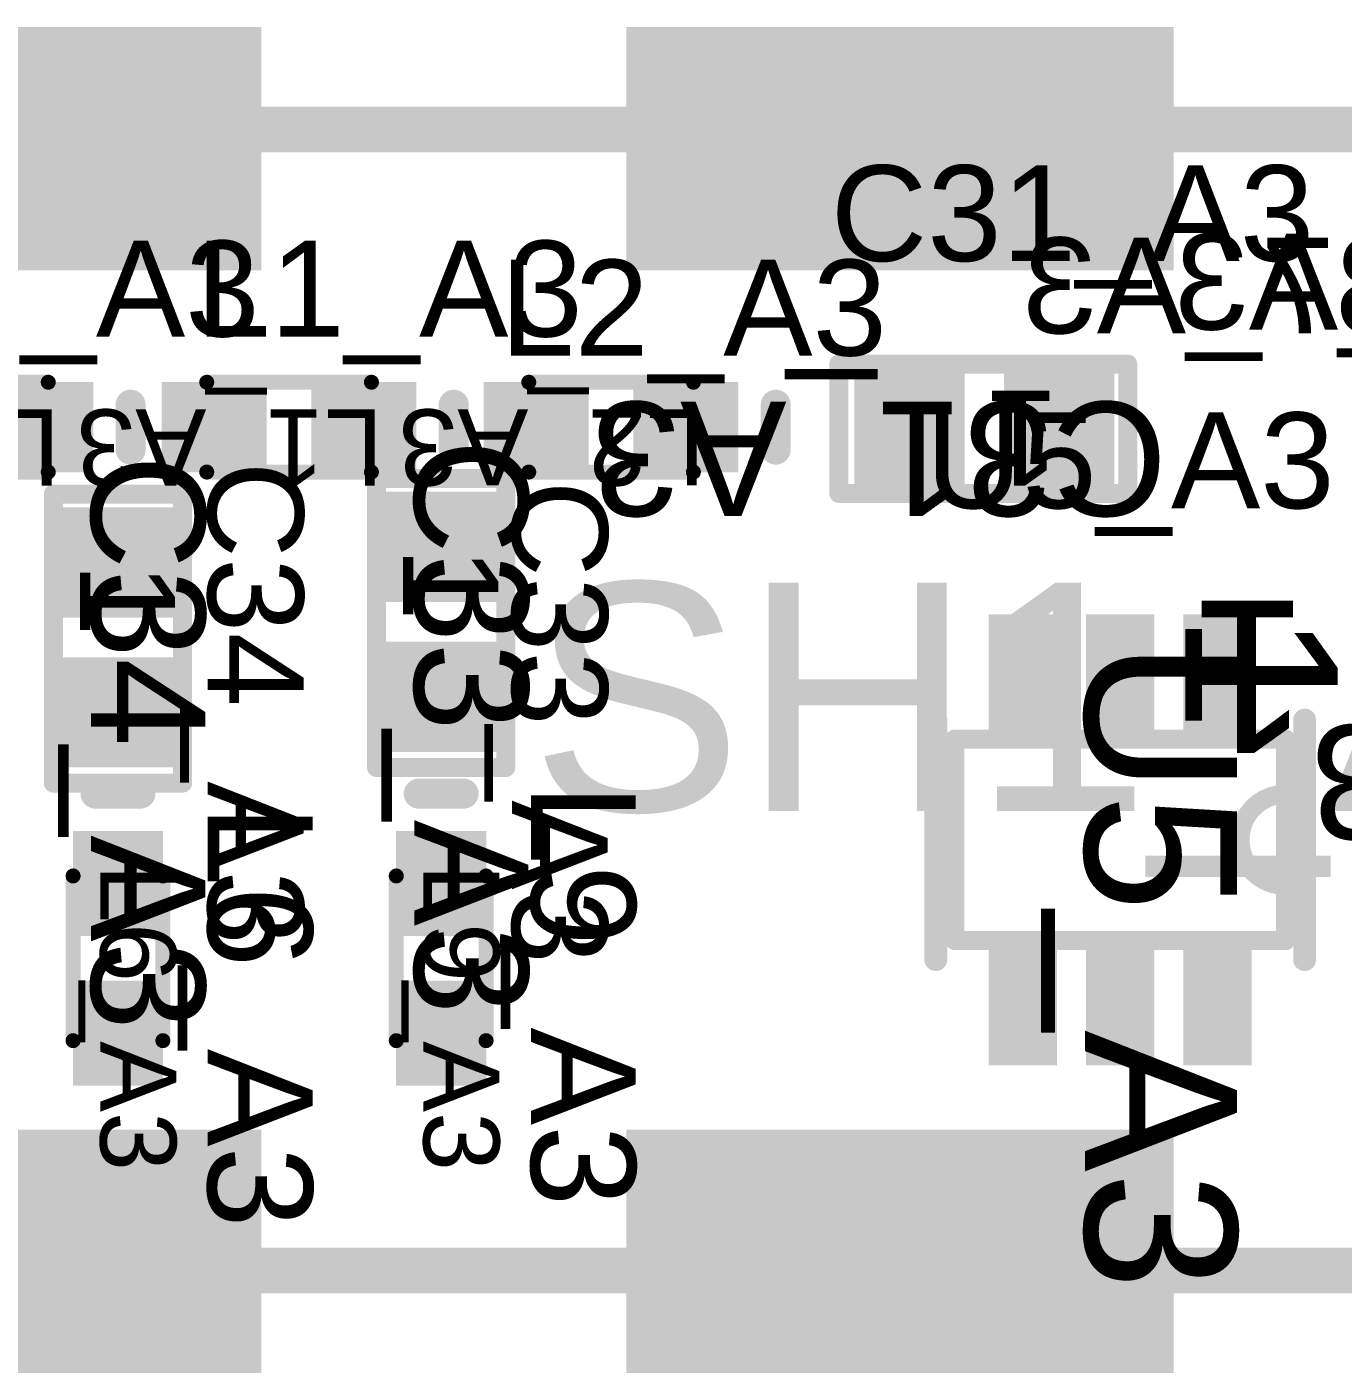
# Model space of a CAD drawing. Header units: inches. Extents: x -0.3 to 12.2, y -3.2 to 4.4.
# Drawn here: x 0.6379 to 0.984, y 2.203 to 2.557 of the extents above; entities that cross this region are included whole.
import ezdxf

# ---------------------------------------------------------------- set-up
doc = ezdxf.new("R2010")
doc.units = ezdxf.units.IN
doc.header["$MEASUREMENT"] = 0
for name, color, linetype in [('Board Layer Stack Bottom Overlay', 54, 'Continuous'), ('FAB', 56, 'Continuous'), ('Top Assembly', 6, 'Continuous'), ('Top Overlay', 2, 'Continuous'), ('Top Paste', 8, 'Continuous'), ('Top Solder', 216, 'Continuous'), ('TOP_L1', 1, 'Continuous')]:
    doc.layers.add(name, color=color, linetype=linetype)
doc.styles.add('Arial', font='', dxfattribs={"height": 0.2})
doc.styles.get('Arial').set_extended_font_data('Arial')

# ---------------------------------------------------------------- blocks, each defined once
blk = doc.blocks.new('RF_S__22')
at = {"layer": 'Top Paste'}
for points in [[(-0.17, 0.175), (-0.17, 0.115), (-0.31, 0.115), (-0.31, 0.175)], [(0.07, 0.175), (0.07, 0.115), (-0.07, 0.115), (-0.07, 0.175)], [(-0.31, -0.175), (-0.31, -0.115), (-0.17, -0.115), (-0.17, -0.175)], [(-0.07, -0.175), (-0.07, -0.115), (0.07, -0.115), (0.07, -0.175)]]:
    blk.add_hatch(color=8, dxfattribs=at).paths.add_polyline_path(points)
at = {"layer": 'Top Solder'}
for points in [[(-0.168, 0.177), (-0.168, 0.113), (-0.312, 0.113), (-0.312, 0.177)], [(0.072, 0.177), (0.072, 0.113), (-0.072, 0.113), (-0.072, 0.177)], [(-0.312, -0.177), (-0.312, -0.113), (-0.168, -0.113), (-0.168, -0.177)], [(-0.072, -0.177), (-0.072, -0.113), (0.072, -0.113), (0.072, -0.177)]]:
    blk.add_hatch(color=216, dxfattribs=at).paths.add_polyline_path(points)
at = {"layer": 'TOP_L1'}
for points in [[(-0.17, 0.175), (-0.17, 0.115), (-0.31, 0.115), (-0.31, 0.175)], [(0.07, 0.175), (0.07, 0.115), (-0.07, 0.115), (-0.07, 0.175)], [(-0.31, -0.175), (-0.31, -0.115), (-0.17, -0.115), (-0.17, -0.175)], [(-0.07, -0.175), (-0.07, -0.115), (0.07, -0.115), (0.07, -0.175)]]:
    blk.add_hatch(color=1, dxfattribs=at).paths.add_polyline_path(points)
at = {"layer": 'Top Assembly'}
for points in [[(-0.5, 0.15, 0.012, 0.012, 0), (0.5, 0.15, 0.012, 0.012, 0)], [(-0.5, -0.15, 0.012, 0.012, 0), (0.5, -0.15, 0.012, 0.012, 0)]]:
    blk.add_lwpolyline(points, format="xyseb", dxfattribs=at)
at = {"layer": 'Top Assembly', "style": 'Arial'}
blk.add_text('SH1_A3', height=0.06, rotation=360, dxfattribs=at).set_placement((-0.09727, -0.02918))
blk = doc.blocks.new('C0402_76')
at = {"layer": 'Top Paste'}
for points in [[(-0.031, -0.0125), (-0.031, 0.0125), (-0.006, 0.0125), (-0.006, -0.0125)], [(0.0084, -0.0125), (0.0084, 0.0125), (0.0334, 0.0125), (0.0334, -0.0125)]]:
    blk.add_hatch(color=8, dxfattribs=at).paths.add_polyline_path(points)
at = {"layer": 'Top Solder'}
for points in [[(-0.033, -0.0145), (-0.033, 0.0145), (-0.004, 0.0145), (-0.004, -0.0145)], [(0.0064, -0.0145), (0.0064, 0.0145), (0.0354, 0.0145), (0.0354, -0.0145)]]:
    blk.add_hatch(color=216, dxfattribs=at).paths.add_polyline_path(points)
at = {"layer": 'TOP_L1'}
for points in [[(-0.031, -0.0125), (-0.031, 0.0125), (-0.006, 0.0125), (-0.006, -0.0125)], [(0.0084, -0.0125), (0.0084, 0.0125), (0.0334, 0.0125), (0.0334, -0.0125)]]:
    blk.add_hatch(color=1, dxfattribs=at).paths.add_polyline_path(points)
at = {"layer": 'Top Assembly'}
for points in [[(-0.0365, -0.017, 0.005, 0.005, 0), (-0.0365, 0.017, 0.005, 0.005, 0)], [(0.0395, 0.017, 0.005, 0.005, 0), (-0.0365, 0.017, 0.005, 0.005, 0)], [(0.0395, -0.017, 0.005, 0.005, 0), (0.0395, 0.017, 0.005, 0.005, 0)], [(0.0395, -0.017, 0.005, 0.005, 0), (-0.0365, -0.017, 0.005, 0.005, 0)]]:
    blk.add_lwpolyline(points, format="xyseb", dxfattribs=at)
for points in [[(-0.03775, 0.017, 0.0025, 0.0025, 1), (-0.03525, 0.017, 0.0025, 0.0025, 1)], [(-0.03775, 0.017, 0.0025, 0.0025, 1), (-0.03525, 0.017, 0.0025, 0.0025, 1)], [(0.03825, 0.017, 0.0025, 0.0025, 1), (0.04075, 0.017, 0.0025, 0.0025, 1)], [(0.03825, 0.017, 0.0025, 0.0025, 1), (0.04075, 0.017, 0.0025, 0.0025, 1)], [(-0.03775, -0.017, 0.0025, 0.0025, 1), (-0.03525, -0.017, 0.0025, 0.0025, 1)], [(-0.03775, -0.017, 0.0025, 0.0025, 1), (-0.03525, -0.017, 0.0025, 0.0025, 1)], [(0.03825, -0.017, 0.0025, 0.0025, 1), (0.04075, -0.017, 0.0025, 0.0025, 1)], [(0.03825, -0.017, 0.0025, 0.0025, 1), (0.04075, -0.017, 0.0025, 0.0025, 1)]]:
    blk.add_lwpolyline(points, format="xyseb", close=True, dxfattribs=at)
at = {"layer": 'Top Overlay'}
for points in [[(0.0365, 0.017, 0.005, 0.005, 0), (-0.0365, 0.017, 0.005, 0.005, 0)], [(-0.0365, -0.017, 0.005, 0.005, 0), (-0.0365, 0.017, 0.005, 0.005, 0)], [(0.0395, 0.017, 0.005, 0.005, 0), (0.0365, 0.017, 0.005, 0.005, 0)], [(0.0395, -0.017, 0.005, 0.005, 0), (0.0395, 0.017, 0.005, 0.005, 0)], [(0.0395, -0.017, 0.005, 0.005, 0), (-0.0365, -0.017, 0.005, 0.005, 0)]]:
    blk.add_lwpolyline(points, format="xyseb", dxfattribs=at)
for points in [[(-0.03775, 0.017, 0.0025, 0.0025, 1), (-0.03525, 0.017, 0.0025, 0.0025, 1)], [(-0.03775, 0.017, 0.0025, 0.0025, 1), (-0.03525, 0.017, 0.0025, 0.0025, 1)], [(0.03525, 0.017, 0.0025, 0.0025, 1), (0.03775, 0.017, 0.0025, 0.0025, 1)], [(0.03525, 0.017, 0.0025, 0.0025, 1), (0.03775, 0.017, 0.0025, 0.0025, 1)], [(0.03825, 0.017, 0.0025, 0.0025, 1), (0.04075, 0.017, 0.0025, 0.0025, 1)], [(0.03825, 0.017, 0.0025, 0.0025, 1), (0.04075, 0.017, 0.0025, 0.0025, 1)], [(-0.03775, -0.017, 0.0025, 0.0025, 1), (-0.03525, -0.017, 0.0025, 0.0025, 1)], [(-0.03775, -0.017, 0.0025, 0.0025, 1), (-0.03525, -0.017, 0.0025, 0.0025, 1)], [(0.03825, -0.017, 0.0025, 0.0025, 1), (0.04075, -0.017, 0.0025, 0.0025, 1)], [(0.03825, -0.017, 0.0025, 0.0025, 1), (0.04075, -0.017, 0.0025, 0.0025, 1)]]:
    blk.add_lwpolyline(points, format="xyseb", close=True, dxfattribs=at)
at = {"layer": 'FAB', "style": 'Arial'}
blk.add_text('1', height=0.025, dxfattribs=at).set_placement((-0.0185, -0.01))
at = {"layer": 'Top Assembly', "style": 'Arial'}
blk.add_text('C34_A3', height=0.03, dxfattribs=at).set_placement((-0.04693, -0.00707))
blk = doc.blocks.new('C0402_80')
at = {"layer": 'Top Paste'}
for points in [[(-0.031, -0.0125), (-0.031, 0.0125), (-0.006, 0.0125), (-0.006, -0.0125)], [(0.0084, -0.0125), (0.0084, 0.0125), (0.0334, 0.0125), (0.0334, -0.0125)]]:
    blk.add_hatch(color=8, dxfattribs=at).paths.add_polyline_path(points)
at = {"layer": 'Top Solder'}
for points in [[(-0.033, -0.0145), (-0.033, 0.0145), (-0.004, 0.0145), (-0.004, -0.0145)], [(0.0064, -0.0145), (0.0064, 0.0145), (0.0354, 0.0145), (0.0354, -0.0145)]]:
    blk.add_hatch(color=216, dxfattribs=at).paths.add_polyline_path(points)
at = {"layer": 'TOP_L1'}
for points in [[(-0.031, -0.0125), (-0.031, 0.0125), (-0.006, 0.0125), (-0.006, -0.0125)], [(0.0084, -0.0125), (0.0084, 0.0125), (0.0334, 0.0125), (0.0334, -0.0125)]]:
    blk.add_hatch(color=1, dxfattribs=at).paths.add_polyline_path(points)
at = {"layer": 'Top Assembly'}
for points in [[(-0.0365, -0.017, 0.005, 0.005, 0), (-0.0365, 0.017, 0.005, 0.005, 0)], [(0.0395, 0.017, 0.005, 0.005, 0), (-0.0365, 0.017, 0.005, 0.005, 0)], [(0.0395, -0.017, 0.005, 0.005, 0), (0.0395, 0.017, 0.005, 0.005, 0)], [(0.0395, -0.017, 0.005, 0.005, 0), (-0.0365, -0.017, 0.005, 0.005, 0)]]:
    blk.add_lwpolyline(points, format="xyseb", dxfattribs=at)
for points in [[(-0.03775, 0.017, 0.0025, 0.0025, 1), (-0.03525, 0.017, 0.0025, 0.0025, 1)], [(-0.03775, 0.017, 0.0025, 0.0025, 1), (-0.03525, 0.017, 0.0025, 0.0025, 1)], [(0.03825, 0.017, 0.0025, 0.0025, 1), (0.04075, 0.017, 0.0025, 0.0025, 1)], [(0.03825, 0.017, 0.0025, 0.0025, 1), (0.04075, 0.017, 0.0025, 0.0025, 1)], [(-0.03775, -0.017, 0.0025, 0.0025, 1), (-0.03525, -0.017, 0.0025, 0.0025, 1)], [(-0.03775, -0.017, 0.0025, 0.0025, 1), (-0.03525, -0.017, 0.0025, 0.0025, 1)], [(0.03825, -0.017, 0.0025, 0.0025, 1), (0.04075, -0.017, 0.0025, 0.0025, 1)], [(0.03825, -0.017, 0.0025, 0.0025, 1), (0.04075, -0.017, 0.0025, 0.0025, 1)]]:
    blk.add_lwpolyline(points, format="xyseb", close=True, dxfattribs=at)
at = {"layer": 'Top Overlay'}
for points in [[(0.0365, 0.017, 0.005, 0.005, 0), (-0.0365, 0.017, 0.005, 0.005, 0)], [(-0.0365, -0.017, 0.005, 0.005, 0), (-0.0365, 0.017, 0.005, 0.005, 0)], [(0.0395, 0.017, 0.005, 0.005, 0), (0.0365, 0.017, 0.005, 0.005, 0)], [(0.0395, -0.017, 0.005, 0.005, 0), (0.0395, 0.017, 0.005, 0.005, 0)], [(0.0395, -0.017, 0.005, 0.005, 0), (-0.0365, -0.017, 0.005, 0.005, 0)]]:
    blk.add_lwpolyline(points, format="xyseb", dxfattribs=at)
for points in [[(-0.03775, 0.017, 0.0025, 0.0025, 1), (-0.03525, 0.017, 0.0025, 0.0025, 1)], [(-0.03775, 0.017, 0.0025, 0.0025, 1), (-0.03525, 0.017, 0.0025, 0.0025, 1)], [(0.03525, 0.017, 0.0025, 0.0025, 1), (0.03775, 0.017, 0.0025, 0.0025, 1)], [(0.03525, 0.017, 0.0025, 0.0025, 1), (0.03775, 0.017, 0.0025, 0.0025, 1)], [(0.03825, 0.017, 0.0025, 0.0025, 1), (0.04075, 0.017, 0.0025, 0.0025, 1)], [(0.03825, 0.017, 0.0025, 0.0025, 1), (0.04075, 0.017, 0.0025, 0.0025, 1)], [(-0.03775, -0.017, 0.0025, 0.0025, 1), (-0.03525, -0.017, 0.0025, 0.0025, 1)], [(-0.03775, -0.017, 0.0025, 0.0025, 1), (-0.03525, -0.017, 0.0025, 0.0025, 1)], [(0.03825, -0.017, 0.0025, 0.0025, 1), (0.04075, -0.017, 0.0025, 0.0025, 1)], [(0.03825, -0.017, 0.0025, 0.0025, 1), (0.04075, -0.017, 0.0025, 0.0025, 1)]]:
    blk.add_lwpolyline(points, format="xyseb", close=True, dxfattribs=at)
at = {"layer": 'FAB', "style": 'Arial'}
blk.add_text('1', height=0.025, dxfattribs=at).set_placement((-0.0185, -0.01))
at = {"layer": 'Top Assembly', "style": 'Arial'}
blk.add_text('C33_A3', height=0.03, dxfattribs=at).set_placement((-0.04693, -0.00707))
blk = doc.blocks.new('C0402_84')
at = {"layer": 'Top Paste'}
for points in [[(-0.031, -0.0125), (-0.031, 0.0125), (-0.006, 0.0125), (-0.006, -0.0125)], [(0.0084, -0.0125), (0.0084, 0.0125), (0.0334, 0.0125), (0.0334, -0.0125)]]:
    blk.add_hatch(color=8, dxfattribs=at).paths.add_polyline_path(points)
at = {"layer": 'Top Solder'}
for points in [[(-0.033, -0.0145), (-0.033, 0.0145), (-0.004, 0.0145), (-0.004, -0.0145)], [(0.0064, -0.0145), (0.0064, 0.0145), (0.0354, 0.0145), (0.0354, -0.0145)]]:
    blk.add_hatch(color=216, dxfattribs=at).paths.add_polyline_path(points)
at = {"layer": 'TOP_L1'}
for points in [[(-0.031, -0.0125), (-0.031, 0.0125), (-0.006, 0.0125), (-0.006, -0.0125)], [(0.0084, -0.0125), (0.0084, 0.0125), (0.0334, 0.0125), (0.0334, -0.0125)]]:
    blk.add_hatch(color=1, dxfattribs=at).paths.add_polyline_path(points)
at = {"layer": 'Top Assembly'}
for points in [[(-0.0365, 0.017, 0.005, 0.005, 0), (-0.0365, -0.017, 0.005, 0.005, 0)], [(0.0395, 0.017, 0.005, 0.005, 0), (-0.0365, 0.017, 0.005, 0.005, 0)], [(0.0395, 0.017, 0.005, 0.005, 0), (0.0395, -0.017, 0.005, 0.005, 0)], [(0.0395, -0.017, 0.005, 0.005, 0), (-0.0365, -0.017, 0.005, 0.005, 0)]]:
    blk.add_lwpolyline(points, format="xyseb", dxfattribs=at)
for points in [[(-0.03775, 0.017, 0.0025, 0.0025, 1), (-0.03525, 0.017, 0.0025, 0.0025, 1)], [(-0.03775, 0.017, 0.0025, 0.0025, 1), (-0.03525, 0.017, 0.0025, 0.0025, 1)], [(0.03825, 0.017, 0.0025, 0.0025, 1), (0.04075, 0.017, 0.0025, 0.0025, 1)], [(0.03825, 0.017, 0.0025, 0.0025, 1), (0.04075, 0.017, 0.0025, 0.0025, 1)], [(-0.03775, -0.017, 0.0025, 0.0025, 1), (-0.03525, -0.017, 0.0025, 0.0025, 1)], [(-0.03775, -0.017, 0.0025, 0.0025, 1), (-0.03525, -0.017, 0.0025, 0.0025, 1)], [(0.03825, -0.017, 0.0025, 0.0025, 1), (0.04075, -0.017, 0.0025, 0.0025, 1)], [(0.03825, -0.017, 0.0025, 0.0025, 1), (0.04075, -0.017, 0.0025, 0.0025, 1)]]:
    blk.add_lwpolyline(points, format="xyseb", close=True, dxfattribs=at)
at = {"layer": 'Top Overlay'}
for points in [[(0.0365, 0.017, 0.005, 0.005, 0), (-0.0365, 0.017, 0.005, 0.005, 0)], [(-0.0365, 0.017, 0.005, 0.005, 0), (-0.0365, -0.017, 0.005, 0.005, 0)], [(0.0395, 0.017, 0.005, 0.005, 0), (0.0365, 0.017, 0.005, 0.005, 0)], [(0.0395, 0.017, 0.005, 0.005, 0), (0.0395, -0.017, 0.005, 0.005, 0)], [(0.0395, -0.017, 0.005, 0.005, 0), (-0.0365, -0.017, 0.005, 0.005, 0)]]:
    blk.add_lwpolyline(points, format="xyseb", dxfattribs=at)
for points in [[(-0.03775, 0.017, 0.0025, 0.0025, 1), (-0.03525, 0.017, 0.0025, 0.0025, 1)], [(-0.03775, 0.017, 0.0025, 0.0025, 1), (-0.03525, 0.017, 0.0025, 0.0025, 1)], [(0.03525, 0.017, 0.0025, 0.0025, 1), (0.03775, 0.017, 0.0025, 0.0025, 1)], [(0.03525, 0.017, 0.0025, 0.0025, 1), (0.03775, 0.017, 0.0025, 0.0025, 1)], [(0.03825, 0.017, 0.0025, 0.0025, 1), (0.04075, 0.017, 0.0025, 0.0025, 1)], [(0.03825, 0.017, 0.0025, 0.0025, 1), (0.04075, 0.017, 0.0025, 0.0025, 1)], [(-0.03775, -0.017, 0.0025, 0.0025, 1), (-0.03525, -0.017, 0.0025, 0.0025, 1)], [(-0.03775, -0.017, 0.0025, 0.0025, 1), (-0.03525, -0.017, 0.0025, 0.0025, 1)], [(0.03825, -0.017, 0.0025, 0.0025, 1), (0.04075, -0.017, 0.0025, 0.0025, 1)], [(0.03825, -0.017, 0.0025, 0.0025, 1), (0.04075, -0.017, 0.0025, 0.0025, 1)]]:
    blk.add_lwpolyline(points, format="xyseb", close=True, dxfattribs=at)
at = {"layer": 'FAB', "style": 'Arial'}
blk.add_text('1', height=0.025, dxfattribs=at).set_placement((-0.0185, -0.01))
at = {"layer": 'Top Assembly', "style": 'Arial'}
blk.add_text('C32_A3', height=0.03, dxfattribs=at).set_placement((-0.04693, -0.00707))
blk = doc.blocks.new('C0402_88')
at = {"layer": 'Top Paste'}
for points in [[(-0.031, -0.0125), (-0.031, 0.0125), (-0.006, 0.0125), (-0.006, -0.0125)], [(0.0084, -0.0125), (0.0084, 0.0125), (0.0334, 0.0125), (0.0334, -0.0125)]]:
    blk.add_hatch(color=8, dxfattribs=at).paths.add_polyline_path(points)
at = {"layer": 'Top Solder'}
for points in [[(-0.033, -0.0145), (-0.033, 0.0145), (-0.004, 0.0145), (-0.004, -0.0145)], [(0.0064, -0.0145), (0.0064, 0.0145), (0.0354, 0.0145), (0.0354, -0.0145)]]:
    blk.add_hatch(color=216, dxfattribs=at).paths.add_polyline_path(points)
at = {"layer": 'TOP_L1'}
for points in [[(-0.031, -0.0125), (-0.031, 0.0125), (-0.006, 0.0125), (-0.006, -0.0125)], [(0.0084, -0.0125), (0.0084, 0.0125), (0.0334, 0.0125), (0.0334, -0.0125)]]:
    blk.add_hatch(color=1, dxfattribs=at).paths.add_polyline_path(points)
at = {"layer": 'Top Assembly'}
for points in [[(-0.0365, 0.017, 0.005, 0.005, 0), (-0.0365, -0.017, 0.005, 0.005, 0)], [(0.0395, 0.017, 0.005, 0.005, 0), (-0.0365, 0.017, 0.005, 0.005, 0)], [(0.0395, 0.017, 0.005, 0.005, 0), (0.0395, -0.017, 0.005, 0.005, 0)], [(0.0395, -0.017, 0.005, 0.005, 0), (-0.0365, -0.017, 0.005, 0.005, 0)]]:
    blk.add_lwpolyline(points, format="xyseb", dxfattribs=at)
for points in [[(-0.03775, 0.017, 0.0025, 0.0025, 1), (-0.03525, 0.017, 0.0025, 0.0025, 1)], [(-0.03775, 0.017, 0.0025, 0.0025, 1), (-0.03525, 0.017, 0.0025, 0.0025, 1)], [(0.03825, 0.017, 0.0025, 0.0025, 1), (0.04075, 0.017, 0.0025, 0.0025, 1)], [(0.03825, 0.017, 0.0025, 0.0025, 1), (0.04075, 0.017, 0.0025, 0.0025, 1)], [(-0.03775, -0.017, 0.0025, 0.0025, 1), (-0.03525, -0.017, 0.0025, 0.0025, 1)], [(-0.03775, -0.017, 0.0025, 0.0025, 1), (-0.03525, -0.017, 0.0025, 0.0025, 1)], [(0.03825, -0.017, 0.0025, 0.0025, 1), (0.04075, -0.017, 0.0025, 0.0025, 1)], [(0.03825, -0.017, 0.0025, 0.0025, 1), (0.04075, -0.017, 0.0025, 0.0025, 1)]]:
    blk.add_lwpolyline(points, format="xyseb", close=True, dxfattribs=at)
at = {"layer": 'Top Overlay'}
for points in [[(0.0365, 0.017, 0.005, 0.005, 0), (-0.0365, 0.017, 0.005, 0.005, 0)], [(-0.0365, 0.017, 0.005, 0.005, 0), (-0.0365, -0.017, 0.005, 0.005, 0)], [(0.0395, 0.017, 0.005, 0.005, 0), (0.0365, 0.017, 0.005, 0.005, 0)], [(0.0395, 0.017, 0.005, 0.005, 0), (0.0395, -0.017, 0.005, 0.005, 0)], [(0.0395, -0.017, 0.005, 0.005, 0), (-0.0365, -0.017, 0.005, 0.005, 0)]]:
    blk.add_lwpolyline(points, format="xyseb", dxfattribs=at)
for points in [[(-0.03775, 0.017, 0.0025, 0.0025, 1), (-0.03525, 0.017, 0.0025, 0.0025, 1)], [(-0.03775, 0.017, 0.0025, 0.0025, 1), (-0.03525, 0.017, 0.0025, 0.0025, 1)], [(0.03525, 0.017, 0.0025, 0.0025, 1), (0.03775, 0.017, 0.0025, 0.0025, 1)], [(0.03525, 0.017, 0.0025, 0.0025, 1), (0.03775, 0.017, 0.0025, 0.0025, 1)], [(0.03825, 0.017, 0.0025, 0.0025, 1), (0.04075, 0.017, 0.0025, 0.0025, 1)], [(0.03825, 0.017, 0.0025, 0.0025, 1), (0.04075, 0.017, 0.0025, 0.0025, 1)], [(-0.03775, -0.017, 0.0025, 0.0025, 1), (-0.03525, -0.017, 0.0025, 0.0025, 1)], [(-0.03775, -0.017, 0.0025, 0.0025, 1), (-0.03525, -0.017, 0.0025, 0.0025, 1)], [(0.03825, -0.017, 0.0025, 0.0025, 1), (0.04075, -0.017, 0.0025, 0.0025, 1)], [(0.03825, -0.017, 0.0025, 0.0025, 1), (0.04075, -0.017, 0.0025, 0.0025, 1)]]:
    blk.add_lwpolyline(points, format="xyseb", close=True, dxfattribs=at)
at = {"layer": 'FAB', "style": 'Arial'}
blk.add_text('1', height=0.025, dxfattribs=at).set_placement((-0.0185, -0.01))
at = {"layer": 'Top Assembly', "style": 'Arial'}
blk.add_text('C31_A3', height=0.03, dxfattribs=at).set_placement((-0.04693, -0.00707))
blk = doc.blocks.new('SOT_2815_115_NXP_96')
at = {"layer": 'Top Paste'}
for points in [[(-0.05728, 0.03257), (-0.0265, 0.03257), (-0.0265, 0.01861), (-0.05728, 0.01861)], [(0.0265, 0.03257), (0.05728, 0.03257), (0.05728, 0.01861), (0.0265, 0.01861)], [(-0.05728, 0.00698), (-0.0265, 0.00698), (-0.0265, -0.00698), (-0.05728, -0.00698)], [(0.0265, 0.00698), (0.05728, 0.00698), (0.05728, -0.00698), (0.0265, -0.00698)], [(-0.05728, -0.01861), (-0.0265, -0.01861), (-0.0265, -0.03257), (-0.05728, -0.03257)], [(0.0265, -0.01861), (0.05728, -0.01861), (0.05728, -0.03257), (0.0265, -0.03257)]]:
    blk.add_hatch(color=8, dxfattribs=at).paths.add_polyline_path(points)
at = {"layer": 'Top Solder'}
for points in [[(-0.05928, 0.03457), (-0.0245, 0.03457), (-0.0245, 0.01661), (-0.05928, 0.01661)], [(0.0245, 0.03457), (0.05928, 0.03457), (0.05928, 0.01661), (0.0245, 0.01661)], [(-0.05928, 0.00898), (-0.0245, 0.00898), (-0.0245, -0.00898), (-0.05928, -0.00898)], [(0.0245, 0.00898), (0.05928, 0.00898), (0.05928, -0.00898), (0.0245, -0.00898)], [(-0.05928, -0.01661), (-0.0245, -0.01661), (-0.0245, -0.03457), (-0.05928, -0.03457)], [(0.0245, -0.01661), (0.05928, -0.01661), (0.05928, -0.03457), (0.0245, -0.03457)]]:
    blk.add_hatch(color=216, dxfattribs=at).paths.add_polyline_path(points)
at = {"layer": 'TOP_L1'}
for points in [[(-0.05728, 0.03257), (-0.0265, 0.03257), (-0.0265, 0.01861), (-0.05728, 0.01861)], [(0.0265, 0.03257), (0.05728, 0.03257), (0.05728, 0.01861), (0.0265, 0.01861)], [(-0.05728, 0.00698), (-0.0265, 0.00698), (-0.0265, -0.00698), (-0.05728, -0.00698)], [(0.0265, 0.00698), (0.05728, 0.00698), (0.05728, -0.00698), (0.0265, -0.00698)], [(-0.05728, -0.01861), (-0.0265, -0.01861), (-0.0265, -0.03257), (-0.05728, -0.03257)], [(0.0265, -0.01861), (0.05728, -0.01861), (0.05728, -0.03257), (0.0265, -0.03257)]]:
    blk.add_hatch(color=1, dxfattribs=at).paths.add_polyline_path(points)
at = {"layer": 'Top Assembly'}
for points in [[(-0.0265, -0.0435, 0.005, 0.005, 0), (-0.0265, 0.0435, 0.005, 0.005, 0)], [(0.0265, 0.0435, 0.005, 0.005, 0), (-0.0265, 0.0435, 0.005, 0.005, 0)], [(0.012, 0.0435, 0.005, 0.005, -1), (-0.012, 0.0435, 0.005, 0.005, 0)], [(0.0265, -0.0435, 0.005, 0.005, 0), (0.0265, 0.0435, 0.005, 0.005, 0)], [(-0.0435, 0.01959, 0.005, 0.005, 0), (-0.0435, 0.03159, 0.005, 0.005, 0)], [(-0.0265, 0.03159, 0.005, 0.005, 0), (-0.0435, 0.03159, 0.005, 0.005, 0)], [(-0.0265, 0.01959, 0.005, 0.005, 0), (-0.0265, 0.03159, 0.005, 0.005, 0)], [(0.0435, 0.03159, 0.005, 0.005, 0), (0.0265, 0.03159, 0.005, 0.005, 0)], [(0.0265, 0.01959, 0.005, 0.005, 0), (0.0265, 0.03159, 0.005, 0.005, 0)], [(0.0435, 0.01959, 0.005, 0.005, 0), (0.0435, 0.03159, 0.005, 0.005, 0)], [(-0.0265, 0.01959, 0.005, 0.005, 0), (-0.0435, 0.01959, 0.005, 0.005, 0)], [(0.0435, 0.01959, 0.005, 0.005, 0), (0.0265, 0.01959, 0.005, 0.005, 0)], [(-0.0435, -0.006, 0.005, 0.005, 0), (-0.0435, 0.006, 0.005, 0.005, 0)], [(-0.0265, 0.006, 0.005, 0.005, 0), (-0.0435, 0.006, 0.005, 0.005, 0)], [(-0.0265, -0.006, 0.005, 0.005, 0), (-0.0265, 0.006, 0.005, 0.005, 0)], [(0.0435, 0.006, 0.005, 0.005, 0), (0.0265, 0.006, 0.005, 0.005, 0)], [(0.0265, -0.006, 0.005, 0.005, 0), (0.0265, 0.006, 0.005, 0.005, 0)], [(0.0435, -0.006, 0.005, 0.005, 0), (0.0435, 0.006, 0.005, 0.005, 0)], [(-0.0265, -0.006, 0.005, 0.005, 0), (-0.0435, -0.006, 0.005, 0.005, 0)], [(0.0435, -0.006, 0.005, 0.005, 0), (0.0265, -0.006, 0.005, 0.005, 0)], [(-0.0435, -0.03159, 0.005, 0.005, 0), (-0.0435, -0.01959, 0.005, 0.005, 0)], [(-0.0265, -0.01959, 0.005, 0.005, 0), (-0.0435, -0.01959, 0.005, 0.005, 0)], [(-0.0265, -0.03159, 0.005, 0.005, 0), (-0.0265, -0.01959, 0.005, 0.005, 0)], [(0.0435, -0.01959, 0.005, 0.005, 0), (0.0265, -0.01959, 0.005, 0.005, 0)], [(0.0265, -0.03159, 0.005, 0.005, 0), (0.0265, -0.01959, 0.005, 0.005, 0)], [(0.0435, -0.03159, 0.005, 0.005, 0), (0.0435, -0.01959, 0.005, 0.005, 0)], [(-0.0265, -0.03159, 0.005, 0.005, 0), (-0.0435, -0.03159, 0.005, 0.005, 0)], [(0.0435, -0.03159, 0.005, 0.005, 0), (0.0265, -0.03159, 0.005, 0.005, 0)], [(0.0265, -0.0435, 0.005, 0.005, 0), (-0.0265, -0.0435, 0.005, 0.005, 0)]]:
    blk.add_lwpolyline(points, format="xyseb", dxfattribs=at)
for points in [[(-0.02775, 0.0435, 0.0025, 0.0025, 1), (-0.02525, 0.0435, 0.0025, 0.0025, 1)], [(-0.02775, 0.0435, 0.0025, 0.0025, 1), (-0.02525, 0.0435, 0.0025, 0.0025, 1)], [(-0.01325, 0.0435, 0.0025, 0.0025, 1), (-0.01075, 0.0435, 0.0025, 0.0025, 1)], [(0.01075, 0.0435, 0.0025, 0.0025, 1), (0.01325, 0.0435, 0.0025, 0.0025, 1)], [(0.02525, 0.0435, 0.0025, 0.0025, 1), (0.02775, 0.0435, 0.0025, 0.0025, 1)], [(0.02525, 0.0435, 0.0025, 0.0025, 1), (0.02775, 0.0435, 0.0025, 0.0025, 1)], [(-0.04475, 0.03159, 0.0025, 0.0025, 1), (-0.04225, 0.03159, 0.0025, 0.0025, 1)], [(-0.04475, 0.03159, 0.0025, 0.0025, 1), (-0.04225, 0.03159, 0.0025, 0.0025, 1)], [(-0.02775, 0.03159, 0.0025, 0.0025, 1), (-0.02525, 0.03159, 0.0025, 0.0025, 1)], [(-0.02775, 0.03159, 0.0025, 0.0025, 1), (-0.02525, 0.03159, 0.0025, 0.0025, 1)], [(0.02525, 0.03159, 0.0025, 0.0025, 1), (0.02775, 0.03159, 0.0025, 0.0025, 1)], [(0.02525, 0.03159, 0.0025, 0.0025, 1), (0.02775, 0.03159, 0.0025, 0.0025, 1)], [(0.04225, 0.03159, 0.0025, 0.0025, 1), (0.04475, 0.03159, 0.0025, 0.0025, 1)], [(0.04225, 0.03159, 0.0025, 0.0025, 1), (0.04475, 0.03159, 0.0025, 0.0025, 1)], [(-0.04475, 0.01959, 0.0025, 0.0025, 1), (-0.04225, 0.01959, 0.0025, 0.0025, 1)], [(-0.04475, 0.01959, 0.0025, 0.0025, 1), (-0.04225, 0.01959, 0.0025, 0.0025, 1)], [(-0.02775, 0.01959, 0.0025, 0.0025, 1), (-0.02525, 0.01959, 0.0025, 0.0025, 1)], [(-0.02775, 0.01959, 0.0025, 0.0025, 1), (-0.02525, 0.01959, 0.0025, 0.0025, 1)], [(0.02525, 0.01959, 0.0025, 0.0025, 1), (0.02775, 0.01959, 0.0025, 0.0025, 1)], [(0.02525, 0.01959, 0.0025, 0.0025, 1), (0.02775, 0.01959, 0.0025, 0.0025, 1)], [(0.04225, 0.01959, 0.0025, 0.0025, 1), (0.04475, 0.01959, 0.0025, 0.0025, 1)], [(0.04225, 0.01959, 0.0025, 0.0025, 1), (0.04475, 0.01959, 0.0025, 0.0025, 1)], [(-0.04475, 0.006, 0.0025, 0.0025, 1), (-0.04225, 0.006, 0.0025, 0.0025, 1)], [(-0.04475, 0.006, 0.0025, 0.0025, 1), (-0.04225, 0.006, 0.0025, 0.0025, 1)], [(-0.02775, 0.006, 0.0025, 0.0025, 1), (-0.02525, 0.006, 0.0025, 0.0025, 1)], [(-0.02775, 0.006, 0.0025, 0.0025, 1), (-0.02525, 0.006, 0.0025, 0.0025, 1)], [(0.02525, 0.006, 0.0025, 0.0025, 1), (0.02775, 0.006, 0.0025, 0.0025, 1)], [(0.02525, 0.006, 0.0025, 0.0025, 1), (0.02775, 0.006, 0.0025, 0.0025, 1)], [(0.04225, 0.006, 0.0025, 0.0025, 1), (0.04475, 0.006, 0.0025, 0.0025, 1)], [(0.04225, 0.006, 0.0025, 0.0025, 1), (0.04475, 0.006, 0.0025, 0.0025, 1)], [(-0.04475, -0.006, 0.0025, 0.0025, 1), (-0.04225, -0.006, 0.0025, 0.0025, 1)], [(-0.04475, -0.006, 0.0025, 0.0025, 1), (-0.04225, -0.006, 0.0025, 0.0025, 1)], [(-0.02775, -0.006, 0.0025, 0.0025, 1), (-0.02525, -0.006, 0.0025, 0.0025, 1)], [(-0.02775, -0.006, 0.0025, 0.0025, 1), (-0.02525, -0.006, 0.0025, 0.0025, 1)], [(0.02525, -0.006, 0.0025, 0.0025, 1), (0.02775, -0.006, 0.0025, 0.0025, 1)], [(0.02525, -0.006, 0.0025, 0.0025, 1), (0.02775, -0.006, 0.0025, 0.0025, 1)], [(0.04225, -0.006, 0.0025, 0.0025, 1), (0.04475, -0.006, 0.0025, 0.0025, 1)], [(0.04225, -0.006, 0.0025, 0.0025, 1), (0.04475, -0.006, 0.0025, 0.0025, 1)], [(-0.04475, -0.01959, 0.0025, 0.0025, 1), (-0.04225, -0.01959, 0.0025, 0.0025, 1)], [(-0.04475, -0.01959, 0.0025, 0.0025, 1), (-0.04225, -0.01959, 0.0025, 0.0025, 1)], [(-0.02775, -0.01959, 0.0025, 0.0025, 1), (-0.02525, -0.01959, 0.0025, 0.0025, 1)], [(-0.02775, -0.01959, 0.0025, 0.0025, 1), (-0.02525, -0.01959, 0.0025, 0.0025, 1)], [(0.02525, -0.01959, 0.0025, 0.0025, 1), (0.02775, -0.01959, 0.0025, 0.0025, 1)], [(0.02525, -0.01959, 0.0025, 0.0025, 1), (0.02775, -0.01959, 0.0025, 0.0025, 1)], [(0.04225, -0.01959, 0.0025, 0.0025, 1), (0.04475, -0.01959, 0.0025, 0.0025, 1)], [(0.04225, -0.01959, 0.0025, 0.0025, 1), (0.04475, -0.01959, 0.0025, 0.0025, 1)], [(-0.04475, -0.03159, 0.0025, 0.0025, 1), (-0.04225, -0.03159, 0.0025, 0.0025, 1)], [(-0.04475, -0.03159, 0.0025, 0.0025, 1), (-0.04225, -0.03159, 0.0025, 0.0025, 1)], [(-0.02775, -0.03159, 0.0025, 0.0025, 1), (-0.02525, -0.03159, 0.0025, 0.0025, 1)], [(-0.02775, -0.03159, 0.0025, 0.0025, 1), (-0.02525, -0.03159, 0.0025, 0.0025, 1)], [(0.02525, -0.03159, 0.0025, 0.0025, 1), (0.02775, -0.03159, 0.0025, 0.0025, 1)], [(0.02525, -0.03159, 0.0025, 0.0025, 1), (0.02775, -0.03159, 0.0025, 0.0025, 1)], [(0.04225, -0.03159, 0.0025, 0.0025, 1), (0.04475, -0.03159, 0.0025, 0.0025, 1)], [(0.04225, -0.03159, 0.0025, 0.0025, 1), (0.04475, -0.03159, 0.0025, 0.0025, 1)], [(-0.02775, -0.0435, 0.0025, 0.0025, 1), (-0.02525, -0.0435, 0.0025, 0.0025, 1)], [(-0.02775, -0.0435, 0.0025, 0.0025, 1), (-0.02525, -0.0435, 0.0025, 0.0025, 1)], [(0.02525, -0.0435, 0.0025, 0.0025, 1), (0.02775, -0.0435, 0.0025, 0.0025, 1)], [(0.02525, -0.0435, 0.0025, 0.0025, 1), (0.02775, -0.0435, 0.0025, 0.0025, 1)]]:
    blk.add_lwpolyline(points, format="xyseb", close=True, dxfattribs=at)
at = {"layer": 'Top Overlay'}
for points in [[(0.0315, 0.0485, 0.006, 0.006, 0), (-0.0315, 0.0485, 0.006, 0.006, 0)], [(0.0315, -0.0485, 0.006, 0.006, 0), (-0.0315, -0.0485, 0.006, 0.006, 0)]]:
    blk.add_lwpolyline(points, format="xyseb", dxfattribs=at)
for points in [[(-0.033, 0.0485, 0.003, 0.003, 1), (-0.03, 0.0485, 0.003, 0.003, 1)], [(0.03, 0.0485, 0.003, 0.003, 1), (0.033, 0.0485, 0.003, 0.003, 1)], [(-0.033, -0.0485, 0.003, 0.003, 1), (-0.03, -0.0485, 0.003, 0.003, 1)], [(0.03, -0.0485, 0.003, 0.003, 1), (0.033, -0.0485, 0.003, 0.003, 1)]]:
    blk.add_lwpolyline(points, format="xyseb", close=True, dxfattribs=at)
at = {"layer": 'Top Assembly', "style": 'Arial'}
for s, p in [('1', (-0.05972, 0.01715)), ('U5_A3', (-0.05245, -0.0093))]:
    blk.add_text(s, height=0.04, dxfattribs=at).set_placement(p)
at = {"layer": 'Top Overlay', "style": 'Arial'}
blk.add_text('1', height=0.04, rotation=-90, dxfattribs=at).set_placement((-0.06285, 0.04972))
blk = doc.blocks.new('0402_A_124')
at = {"layer": 'Top Paste'}
for points in [[(-0.0315, -0.00984), (-0.0315, 0.00984), (-0.00787, 0.00984), (-0.00787, -0.00984)], [(0.00787, -0.00984), (0.00787, 0.00984), (0.0315, 0.00984), (0.0315, -0.00984)]]:
    blk.add_hatch(color=8, dxfattribs=at).paths.add_polyline_path(points)
at = {"layer": 'Top Solder'}
for points in [[(-0.0335, -0.01184), (-0.0335, 0.01184), (-0.00587, 0.01184), (-0.00587, -0.01184)], [(0.00587, -0.01184), (0.00587, 0.01184), (0.0335, 0.01184), (0.0335, -0.01184)]]:
    blk.add_hatch(color=216, dxfattribs=at).paths.add_polyline_path(points)
at = {"layer": 'TOP_L1'}
for points in [[(-0.0315, -0.00984), (-0.0315, 0.00984), (-0.00787, 0.00984), (-0.00787, -0.00984)], [(0.00787, -0.00984), (0.00787, 0.00984), (0.0315, 0.00984), (0.0315, -0.00984)]]:
    blk.add_hatch(color=1, dxfattribs=at).paths.add_polyline_path(points)
at = {"layer": 'Top Assembly'}
for points in [[(0.02165, 0.01181, 0.00394, 0.00394, 0), (-0.02165, 0.01181, 0.00394, 0.00394, 0)], [(-0.02165, -0.01181, 0.00394, 0.00394, 0), (-0.02165, 0.01181, 0.00394, 0.00394, 0)], [(0.02165, -0.01181, 0.00394, 0.00394, 0), (0.02165, 0.01181, 0.00394, 0.00394, 0)], [(0.02165, -0.01181, 0.00394, 0.00394, 0), (-0.02165, -0.01181, 0.00394, 0.00394, 0)]]:
    blk.add_lwpolyline(points, format="xyseb", dxfattribs=at)
for points in [[(-0.02264, 0.01181, 0.00197, 0.00197, 1), (-0.02067, 0.01181, 0.00197, 0.00197, 1)], [(-0.02264, 0.01181, 0.00197, 0.00197, 1), (-0.02067, 0.01181, 0.00197, 0.00197, 1)], [(0.02067, 0.01181, 0.00197, 0.00197, 1), (0.02264, 0.01181, 0.00197, 0.00197, 1)], [(0.02067, 0.01181, 0.00197, 0.00197, 1), (0.02264, 0.01181, 0.00197, 0.00197, 1)], [(-0.02264, -0.01181, 0.00197, 0.00197, 1), (-0.02067, -0.01181, 0.00197, 0.00197, 1)], [(-0.02264, -0.01181, 0.00197, 0.00197, 1), (-0.02067, -0.01181, 0.00197, 0.00197, 1)], [(0.02067, -0.01181, 0.00197, 0.00197, 1), (0.02264, -0.01181, 0.00197, 0.00197, 1)], [(0.02067, -0.01181, 0.00197, 0.00197, 1), (0.02264, -0.01181, 0.00197, 0.00197, 1)]]:
    blk.add_lwpolyline(points, format="xyseb", close=True, dxfattribs=at)
at = {"layer": 'Top Overlay'}
blk.add_lwpolyline([(-0.04331, -0.00591, 0.00787, 0.00787, 0), (-0.04331, 0.00591, 0.00787, 0.00787, 0)], format="xyseb", dxfattribs=at)
for points in [[(-0.04528, 0.00591, 0.00394, 0.00394, 1), (-0.04134, 0.00591, 0.00394, 0.00394, 1)], [(-0.04528, -0.00591, 0.00394, 0.00394, 1), (-0.04134, -0.00591, 0.00394, 0.00394, 1)]]:
    blk.add_lwpolyline(points, format="xyseb", close=True, dxfattribs=at)
at = {"layer": 'Top Assembly', "style": 'Arial'}
blk.add_text('L9_A3', height=0.02, dxfattribs=at).set_placement((-0.02483, -0.00466))
blk = doc.blocks.new('0402_A_136')
at = {"layer": 'Top Paste'}
for points in [[(-0.0315, -0.00984), (-0.0315, 0.00984), (-0.00787, 0.00984), (-0.00787, -0.00984)], [(0.00787, -0.00984), (0.00787, 0.00984), (0.0315, 0.00984), (0.0315, -0.00984)]]:
    blk.add_hatch(color=8, dxfattribs=at).paths.add_polyline_path(points)
at = {"layer": 'Top Solder'}
for points in [[(-0.0335, -0.01184), (-0.0335, 0.01184), (-0.00587, 0.01184), (-0.00587, -0.01184)], [(0.00587, -0.01184), (0.00587, 0.01184), (0.0335, 0.01184), (0.0335, -0.01184)]]:
    blk.add_hatch(color=216, dxfattribs=at).paths.add_polyline_path(points)
at = {"layer": 'TOP_L1'}
for points in [[(-0.0315, -0.00984), (-0.0315, 0.00984), (-0.00787, 0.00984), (-0.00787, -0.00984)], [(0.00787, -0.00984), (0.00787, 0.00984), (0.0315, 0.00984), (0.0315, -0.00984)]]:
    blk.add_hatch(color=1, dxfattribs=at).paths.add_polyline_path(points)
at = {"layer": 'Top Assembly'}
for points in [[(0.02165, 0.01181, 0.00394, 0.00394, 0), (-0.02165, 0.01181, 0.00394, 0.00394, 0)], [(-0.02165, -0.01181, 0.00394, 0.00394, 0), (-0.02165, 0.01181, 0.00394, 0.00394, 0)], [(0.02165, -0.01181, 0.00394, 0.00394, 0), (0.02165, 0.01181, 0.00394, 0.00394, 0)], [(0.02165, -0.01181, 0.00394, 0.00394, 0), (-0.02165, -0.01181, 0.00394, 0.00394, 0)]]:
    blk.add_lwpolyline(points, format="xyseb", dxfattribs=at)
for points in [[(-0.02264, 0.01181, 0.00197, 0.00197, 1), (-0.02067, 0.01181, 0.00197, 0.00197, 1)], [(-0.02264, 0.01181, 0.00197, 0.00197, 1), (-0.02067, 0.01181, 0.00197, 0.00197, 1)], [(0.02067, 0.01181, 0.00197, 0.00197, 1), (0.02264, 0.01181, 0.00197, 0.00197, 1)], [(0.02067, 0.01181, 0.00197, 0.00197, 1), (0.02264, 0.01181, 0.00197, 0.00197, 1)], [(-0.02264, -0.01181, 0.00197, 0.00197, 1), (-0.02067, -0.01181, 0.00197, 0.00197, 1)], [(-0.02264, -0.01181, 0.00197, 0.00197, 1), (-0.02067, -0.01181, 0.00197, 0.00197, 1)], [(0.02067, -0.01181, 0.00197, 0.00197, 1), (0.02264, -0.01181, 0.00197, 0.00197, 1)], [(0.02067, -0.01181, 0.00197, 0.00197, 1), (0.02264, -0.01181, 0.00197, 0.00197, 1)]]:
    blk.add_lwpolyline(points, format="xyseb", close=True, dxfattribs=at)
at = {"layer": 'Top Overlay'}
blk.add_lwpolyline([(-0.04331, -0.00591, 0.00787, 0.00787, 0), (-0.04331, 0.00591, 0.00787, 0.00787, 0)], format="xyseb", dxfattribs=at)
for points in [[(-0.04528, 0.00591, 0.00394, 0.00394, 1), (-0.04134, 0.00591, 0.00394, 0.00394, 1)], [(-0.04528, -0.00591, 0.00394, 0.00394, 1), (-0.04134, -0.00591, 0.00394, 0.00394, 1)]]:
    blk.add_lwpolyline(points, format="xyseb", close=True, dxfattribs=at)
at = {"layer": 'Top Assembly', "style": 'Arial'}
blk.add_text('L6_A3', height=0.02, dxfattribs=at).set_placement((-0.02483, -0.00466))
blk = doc.blocks.new('0402_A_148')
at = {"layer": 'Top Paste'}
for points in [[(-0.0315, -0.00984), (-0.0315, 0.00984), (-0.00787, 0.00984), (-0.00787, -0.00984)], [(0.00787, -0.00984), (0.00787, 0.00984), (0.0315, 0.00984), (0.0315, -0.00984)]]:
    blk.add_hatch(color=8, dxfattribs=at).paths.add_polyline_path(points)
at = {"layer": 'Top Solder'}
for points in [[(-0.0335, -0.01184), (-0.0335, 0.01184), (-0.00587, 0.01184), (-0.00587, -0.01184)], [(0.00587, -0.01184), (0.00587, 0.01184), (0.0335, 0.01184), (0.0335, -0.01184)]]:
    blk.add_hatch(color=216, dxfattribs=at).paths.add_polyline_path(points)
at = {"layer": 'TOP_L1'}
for points in [[(-0.0315, -0.00984), (-0.0315, 0.00984), (-0.00787, 0.00984), (-0.00787, -0.00984)], [(0.00787, -0.00984), (0.00787, 0.00984), (0.0315, 0.00984), (0.0315, -0.00984)]]:
    blk.add_hatch(color=1, dxfattribs=at).paths.add_polyline_path(points)
at = {"layer": 'Top Assembly'}
for points in [[(0.02165, 0.01181, 0.00394, 0.00394, 0), (-0.02165, 0.01181, 0.00394, 0.00394, 0)], [(-0.02165, 0.01181, 0.00394, 0.00394, 0), (-0.02165, -0.01181, 0.00394, 0.00394, 0)], [(0.02165, 0.01181, 0.00394, 0.00394, 0), (0.02165, -0.01181, 0.00394, 0.00394, 0)], [(0.02165, -0.01181, 0.00394, 0.00394, 0), (-0.02165, -0.01181, 0.00394, 0.00394, 0)]]:
    blk.add_lwpolyline(points, format="xyseb", dxfattribs=at)
for points in [[(-0.02264, 0.01181, 0.00197, 0.00197, 1), (-0.02067, 0.01181, 0.00197, 0.00197, 1)], [(-0.02264, 0.01181, 0.00197, 0.00197, 1), (-0.02067, 0.01181, 0.00197, 0.00197, 1)], [(0.02067, 0.01181, 0.00197, 0.00197, 1), (0.02264, 0.01181, 0.00197, 0.00197, 1)], [(0.02067, 0.01181, 0.00197, 0.00197, 1), (0.02264, 0.01181, 0.00197, 0.00197, 1)], [(-0.02264, -0.01181, 0.00197, 0.00197, 1), (-0.02067, -0.01181, 0.00197, 0.00197, 1)], [(-0.02264, -0.01181, 0.00197, 0.00197, 1), (-0.02067, -0.01181, 0.00197, 0.00197, 1)], [(0.02067, -0.01181, 0.00197, 0.00197, 1), (0.02264, -0.01181, 0.00197, 0.00197, 1)], [(0.02067, -0.01181, 0.00197, 0.00197, 1), (0.02264, -0.01181, 0.00197, 0.00197, 1)]]:
    blk.add_lwpolyline(points, format="xyseb", close=True, dxfattribs=at)
at = {"layer": 'Top Overlay'}
blk.add_lwpolyline([(-0.04331, 0.00591, 0.00787, 0.00787, 0), (-0.04331, -0.00591, 0.00787, 0.00787, 0)], format="xyseb", dxfattribs=at)
for points in [[(-0.04528, 0.00591, 0.00394, 0.00394, 1), (-0.04134, 0.00591, 0.00394, 0.00394, 1)], [(-0.04528, -0.00591, 0.00394, 0.00394, 1), (-0.04134, -0.00591, 0.00394, 0.00394, 1)]]:
    blk.add_lwpolyline(points, format="xyseb", close=True, dxfattribs=at)
at = {"layer": 'Top Assembly', "style": 'Arial'}
blk.add_text('L3_A3', height=0.02, dxfattribs=at).set_placement((-0.02483, -0.00465))
blk = doc.blocks.new('0402_A_152')
at = {"layer": 'Top Paste'}
for points in [[(-0.0315, -0.00984), (-0.0315, 0.00984), (-0.00787, 0.00984), (-0.00787, -0.00984)], [(0.00787, -0.00984), (0.00787, 0.00984), (0.0315, 0.00984), (0.0315, -0.00984)]]:
    blk.add_hatch(color=8, dxfattribs=at).paths.add_polyline_path(points)
at = {"layer": 'Top Solder'}
for points in [[(-0.0335, -0.01184), (-0.0335, 0.01184), (-0.00587, 0.01184), (-0.00587, -0.01184)], [(0.00587, -0.01184), (0.00587, 0.01184), (0.0335, 0.01184), (0.0335, -0.01184)]]:
    blk.add_hatch(color=216, dxfattribs=at).paths.add_polyline_path(points)
at = {"layer": 'TOP_L1'}
for points in [[(-0.0315, -0.00984), (-0.0315, 0.00984), (-0.00787, 0.00984), (-0.00787, -0.00984)], [(0.00787, -0.00984), (0.00787, 0.00984), (0.0315, 0.00984), (0.0315, -0.00984)]]:
    blk.add_hatch(color=1, dxfattribs=at).paths.add_polyline_path(points)
at = {"layer": 'Top Assembly'}
for points in [[(0.02165, 0.01181, 0.00394, 0.00394, 0), (-0.02165, 0.01181, 0.00394, 0.00394, 0)], [(-0.02165, 0.01181, 0.00394, 0.00394, 0), (-0.02165, -0.01181, 0.00394, 0.00394, 0)], [(0.02165, 0.01181, 0.00394, 0.00394, 0), (0.02165, -0.01181, 0.00394, 0.00394, 0)], [(0.02165, -0.01181, 0.00394, 0.00394, 0), (-0.02165, -0.01181, 0.00394, 0.00394, 0)]]:
    blk.add_lwpolyline(points, format="xyseb", dxfattribs=at)
for points in [[(-0.02264, 0.01181, 0.00197, 0.00197, 1), (-0.02067, 0.01181, 0.00197, 0.00197, 1)], [(-0.02264, 0.01181, 0.00197, 0.00197, 1), (-0.02067, 0.01181, 0.00197, 0.00197, 1)], [(0.02067, 0.01181, 0.00197, 0.00197, 1), (0.02264, 0.01181, 0.00197, 0.00197, 1)], [(0.02067, 0.01181, 0.00197, 0.00197, 1), (0.02264, 0.01181, 0.00197, 0.00197, 1)], [(-0.02264, -0.01181, 0.00197, 0.00197, 1), (-0.02067, -0.01181, 0.00197, 0.00197, 1)], [(-0.02264, -0.01181, 0.00197, 0.00197, 1), (-0.02067, -0.01181, 0.00197, 0.00197, 1)], [(0.02067, -0.01181, 0.00197, 0.00197, 1), (0.02264, -0.01181, 0.00197, 0.00197, 1)], [(0.02067, -0.01181, 0.00197, 0.00197, 1), (0.02264, -0.01181, 0.00197, 0.00197, 1)]]:
    blk.add_lwpolyline(points, format="xyseb", close=True, dxfattribs=at)
at = {"layer": 'Top Overlay'}
blk.add_lwpolyline([(-0.04331, 0.00591, 0.00787, 0.00787, 0), (-0.04331, -0.00591, 0.00787, 0.00787, 0)], format="xyseb", dxfattribs=at)
for points in [[(-0.04528, 0.00591, 0.00394, 0.00394, 1), (-0.04134, 0.00591, 0.00394, 0.00394, 1)], [(-0.04528, -0.00591, 0.00394, 0.00394, 1), (-0.04134, -0.00591, 0.00394, 0.00394, 1)]]:
    blk.add_lwpolyline(points, format="xyseb", close=True, dxfattribs=at)
at = {"layer": 'Top Assembly', "style": 'Arial'}
blk.add_text('L2_A3', height=0.02, dxfattribs=at).set_placement((-0.02483, -0.00466))
blk = doc.blocks.new('0402_A_156')
at = {"layer": 'Top Paste'}
for points in [[(-0.0315, -0.00984), (-0.0315, 0.00984), (-0.00787, 0.00984), (-0.00787, -0.00984)], [(0.00787, -0.00984), (0.00787, 0.00984), (0.0315, 0.00984), (0.0315, -0.00984)]]:
    blk.add_hatch(color=8, dxfattribs=at).paths.add_polyline_path(points)
at = {"layer": 'Top Solder'}
for points in [[(-0.0335, -0.01184), (-0.0335, 0.01184), (-0.00587, 0.01184), (-0.00587, -0.01184)], [(0.00587, -0.01184), (0.00587, 0.01184), (0.0335, 0.01184), (0.0335, -0.01184)]]:
    blk.add_hatch(color=216, dxfattribs=at).paths.add_polyline_path(points)
at = {"layer": 'TOP_L1'}
for points in [[(-0.0315, -0.00984), (-0.0315, 0.00984), (-0.00787, 0.00984), (-0.00787, -0.00984)], [(0.00787, -0.00984), (0.00787, 0.00984), (0.0315, 0.00984), (0.0315, -0.00984)]]:
    blk.add_hatch(color=1, dxfattribs=at).paths.add_polyline_path(points)
at = {"layer": 'Top Assembly'}
for points in [[(0.02165, 0.01181, 0.00394, 0.00394, 0), (-0.02165, 0.01181, 0.00394, 0.00394, 0)], [(-0.02165, 0.01181, 0.00394, 0.00394, 0), (-0.02165, -0.01181, 0.00394, 0.00394, 0)], [(0.02165, 0.01181, 0.00394, 0.00394, 0), (0.02165, -0.01181, 0.00394, 0.00394, 0)], [(0.02165, -0.01181, 0.00394, 0.00394, 0), (-0.02165, -0.01181, 0.00394, 0.00394, 0)]]:
    blk.add_lwpolyline(points, format="xyseb", dxfattribs=at)
for points in [[(-0.02264, 0.01181, 0.00197, 0.00197, 1), (-0.02067, 0.01181, 0.00197, 0.00197, 1)], [(-0.02264, 0.01181, 0.00197, 0.00197, 1), (-0.02067, 0.01181, 0.00197, 0.00197, 1)], [(0.02067, 0.01181, 0.00197, 0.00197, 1), (0.02264, 0.01181, 0.00197, 0.00197, 1)], [(0.02067, 0.01181, 0.00197, 0.00197, 1), (0.02264, 0.01181, 0.00197, 0.00197, 1)], [(-0.02264, -0.01181, 0.00197, 0.00197, 1), (-0.02067, -0.01181, 0.00197, 0.00197, 1)], [(-0.02264, -0.01181, 0.00197, 0.00197, 1), (-0.02067, -0.01181, 0.00197, 0.00197, 1)], [(0.02067, -0.01181, 0.00197, 0.00197, 1), (0.02264, -0.01181, 0.00197, 0.00197, 1)], [(0.02067, -0.01181, 0.00197, 0.00197, 1), (0.02264, -0.01181, 0.00197, 0.00197, 1)]]:
    blk.add_lwpolyline(points, format="xyseb", close=True, dxfattribs=at)
at = {"layer": 'Top Overlay'}
blk.add_lwpolyline([(-0.04331, 0.00591, 0.00787, 0.00787, 0), (-0.04331, -0.00591, 0.00787, 0.00787, 0)], format="xyseb", dxfattribs=at)
for points in [[(-0.04528, 0.00591, 0.00394, 0.00394, 1), (-0.04134, 0.00591, 0.00394, 0.00394, 1)], [(-0.04528, -0.00591, 0.00394, 0.00394, 1), (-0.04134, -0.00591, 0.00394, 0.00394, 1)]]:
    blk.add_lwpolyline(points, format="xyseb", close=True, dxfattribs=at)
at = {"layer": 'Top Assembly', "style": 'Arial'}
blk.add_text('L1_A3', height=0.02, dxfattribs=at).set_placement((-0.02483, -0.00465))

msp = doc.modelspace()

# ---------------------------------------------------------------- block references
msp.add_blockref('RF_S__22', (0.8675, 2.38))
for name, p, rotation in [('C0402_88', (0.8909, 2.45134), 180), ('0402_A_148', (0.62183, 2.45175), 180), ('0402_A_156', (0.70683, 2.45175), 180), ('0402_A_152', (0.79152, 2.45175), 180), ('C0402_80', (0.74683, 2.40175), 270), ('C0402_76', (0.66183, 2.39765), 270), ('SOT_2815_115_NXP_96', (0.92543, 2.34323), 270), ('C0402_84', (1.08, 2.36634), 180), ('0402_A_136', (0.66183, 2.31207), 270), ('0402_A_124', (0.74683, 2.31207), 270)]:
    msp.add_blockref(name, p, dxfattribs=dict(rotation=rotation))

# ---------------------------------------------------------------- texts
at = {"layer": 'Board Layer Stack Bottom Overlay', "style": 'Arial', "text_generation_flag": 2}
for s, p in [('C38_A3', (1.06689, 2.47742)), ('C37_A3', (1.02689, 2.47642))]:
    msp.add_text(s, height=0.025197, dxfattribs=at).set_placement(p)
at = {"layer": 'Top Overlay', "style": 'Arial'}
for s, p in [('C31_A3', (0.84926, 2.49542)), ('L3_A3', (0.59731, 2.47558)), ('L1_A3', (0.68231, 2.47558)), ('L2_A3', (0.76231, 2.47058)), ('U5_A3', (0.87422, 2.43042))]:
    msp.add_text(s, height=0.025197, dxfattribs=at).set_placement(p)
for s, height, p in [('C34_A3', 0.025197, (0.68544, 2.44276)), ('C33_A3', 0.025197, (0.76544, 2.43776)), ('L9_A3', 0.027559, (0.77045, 2.35811)), ('L6_A3', 0.027559, (0.68545, 2.35248))]:
    msp.add_text(s, height=height, rotation=270, dxfattribs=at).set_placement(p)

doc.saveas('drawing.dxf')
